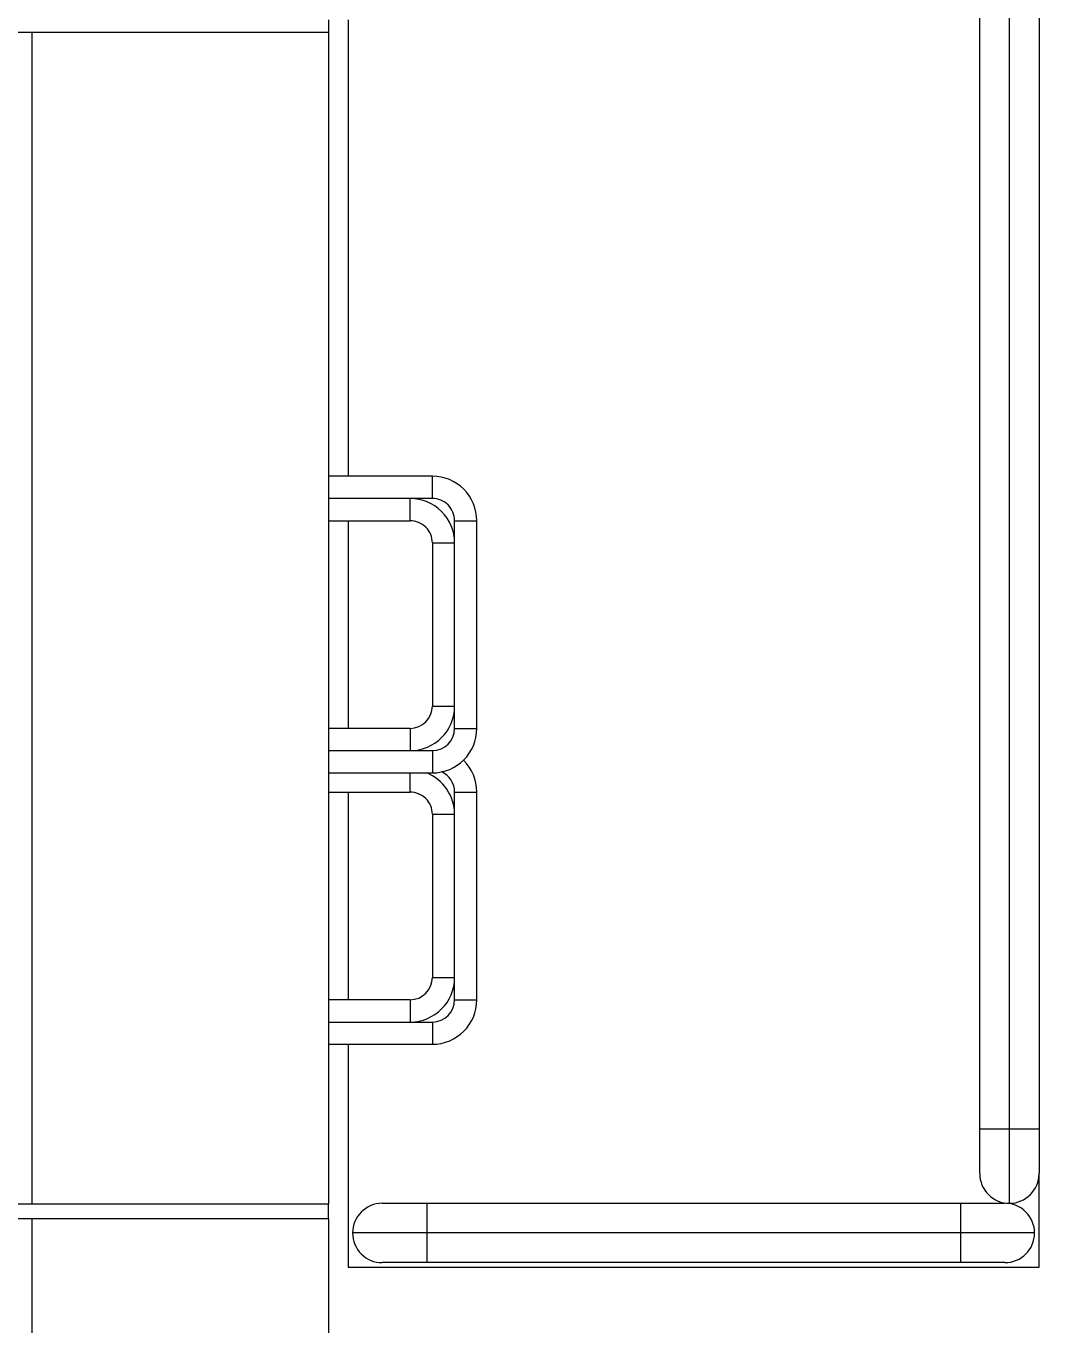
# Model space of a CAD drawing. Header units: inches. Extents: x -955375 to 106222, y -96450 to 64845.
# Drawn here: x 29327 to 30029, y 46904 to 47804 of the extents above; entities that cross this region are included whole.
import ezdxf

# ---------------------------------------------------------------- set-up
doc = ezdxf.new("R2010")
doc.units = ezdxf.units.IN
doc.header["$MEASUREMENT"] = 0
doc.layers.add('Layer9', color=7, linetype='Continuous')
doc.layers.add('maquinas', color=7, linetype='Continuous')

# ---------------------------------------------------------------- blocks, each defined once
blk = doc.blocks.new('ertyuiop')
at = {"layer": 'maquinas', "color": 3, "linetype": 'Continuous'}
for p, q in [((1020866.68, 77526.92, 1.1), (1020866.68, 78119.91, 1.1)), ((1020876.73, 78119.91, 1.1), (1020876.73, 77526.92, 1.1)), ((1021670.73, 78119.91, 1.1), (1021670.73, 77526.92, 1.1)), ((1020072.67, 77526.92, 1.1), (1020866.68, 77526.92, 1.1)), ((1020866.68, 77325.91, 1.1), (1020866.68, 77526.92, 1.1)), ((1020876.73, 77526.92, 1.1), (1021670.73, 77526.92, 1.1)), ((1020876.73, 77526.92, 1.1), (1020876.73, 77325.91, 1.1)), ((1021670.73, 77526.92, 1.1), (1021670.73, 77325.91, 1.1)), ((1020866.68, 77325.91, 1.1), (1020072.67, 77325.91, 1.1)), ((1020866.68, 77325.91, 1.1), (1020876.73, 77325.91, 1.1)), ((1021670.73, 77325.91, 1.1), (1020876.73, 77325.91, 1.1)), ((1020984.93, 77325.91, 1.1), (1020984.93, 77255.56, 1.1)), ((1021000.01, 77325.91, 1.1), (1021000.01, 77270.63, 1.1)), ((1021015.09, 77270.63, 1.1), (1021015.09, 77325.91, 1.1)), ((1021155.8, 77325.91, 1.1), (1021155.8, 77270.63, 1.1)), ((1021168.79, 77325.91, 1.1), (1021168.79, 77255.56, 1.1)), ((1021183.87, 77325.91, 1.1), (1021183.87, 77270.63, 1.1)), ((1021198.94, 77270.63, 1.1), (1021198.94, 77325.91, 1.1)), ((1021339.65, 77325.91, 1.1), (1021339.65, 77270.63, 1.1)), ((1021354.73, 77270.63, 1.1), (1021354.73, 77325.91, 1.1)), ((1021369.8, 77255.56, 1.1), (1021369.8, 77325.91, 1.1)), ((1021679.01, 77325.91, 1.1), (1021670.73, 77325.91, 1.1)), ((1020984.93, 77312.64, 1.1), (1020833.94, 77312.64, 1.1)), ((1020833.94, 77312.64, 1.1), (1020833.94, 76844.28, 1.1)), ((1020857.05, 77259.37, 1.1), (1020857.05, 77309.63, 1.1)), ((1021155.8, 77312.64, 1.1), (1021015.09, 77312.64, 1.1)), ((1021339.65, 77312.64, 1.1), (1021198.94, 77312.64, 1.1)), ((1021679.01, 77312.64, 1.1), (1021369.8, 77312.64, 1.1)), ((1020836.95, 77259.37, 1.1), (1020836.95, 77289.53, 1.1)), ((1020877.15, 77289.53, 1.1), (1020877.15, 77259.37, 1.1)), ((1021000.01, 77270.63, 1.1), (1021000.01, 77255.56, 1.1)), ((1021015.09, 77270.63, 1.1), (1021000.01, 77270.63, 1.1)), ((1021155.8, 77270.63, 1.1), (1021168.79, 77270.63, 1.1)), ((1021198.94, 77270.63, 1.1), (1021183.87, 77270.63, 1.1)), ((1021183.87, 77270.63, 1.1), (1021183.87, 77255.56, 1.1)), ((1021339.65, 77270.63, 1.1), (1021354.73, 77270.63, 1.1)), ((1021354.73, 77255.56, 1.1), (1021354.73, 77270.63, 1.1)), ((1020857.05, 77259.37, 1.1), (1020836.95, 77259.37, 1.1)), ((1020836.95, 77249.32, 1.1), (1020836.95, 77259.37, 1.1)), ((1020877.15, 77259.37, 1.1), (1020857.05, 77259.37, 1.1)), ((1020857.05, 76897.55, 1.1), (1020857.05, 77259.37, 1.1)), ((1020877.15, 77259.37, 1.1), (1020877.15, 77249.32, 1.1)), ((1021000.01, 77255.56, 1.1), (1020984.93, 77255.56, 1.1)), ((1021030.16, 77255.56, 1.1), (1021030.16, 77240.48, 1.1)), ((1021140.72, 77255.56, 1.1), (1021030.16, 77255.56, 1.1)), ((1021140.72, 77255.56, 1.1), (1021140.72, 77240.48, 1.1)), ((1021183.87, 77255.56, 1.1), (1021168.79, 77255.56, 1.1)), ((1021214.02, 77255.56, 1.1), (1021214.02, 77240.48, 1.1)), ((1021324.58, 77255.56, 1.1), (1021214.02, 77255.56, 1.1)), ((1021324.58, 77255.56, 1.1), (1021324.58, 77240.48, 1.1)), ((1021354.73, 77255.56, 1.1), (1021369.8, 77255.56, 1.1)), ((1020836.95, 76907.6, 1.1), (1020836.95, 77249.32, 1.1)), ((1020877.15, 77249.32, 1.1), (1020877.15, 76907.6, 1.1)), ((1021015.09, 77240.48, 1.1), (1021030.16, 77240.48, 1.1)), ((1021015.09, 77240.48, 1.1), (1021015.09, 77225.4, 1.1)), ((1021030.16, 77240.48, 1.1), (1021140.72, 77240.48, 1.1)), ((1021140.72, 77240.48, 1.1), (1021155.8, 77240.48, 1.1)), ((1021155.8, 77240.48, 1.1), (1021155.8, 77225.4, 1.1)), ((1021198.94, 77240.48, 1.1), (1021198.94, 77225.4, 1.1)), ((1021198.94, 77240.48, 1.1), (1021214.02, 77240.48, 1.1)), ((1021214.02, 77240.48, 1.1), (1021324.58, 77240.48, 1.1)), ((1021324.58, 77240.48, 1.1), (1021339.65, 77240.48, 1.1)), ((1021339.65, 77240.48, 1.1), (1021339.65, 77225.4, 1.1)), ((1021015.09, 77225.4, 1.1), (1021155.8, 77225.4, 1.1)), ((1021198.94, 77225.4, 1.1), (1021339.65, 77225.4, 1.1)), ((1020836.95, 76897.55, 1.1), (1020836.95, 76907.6, 1.1)), ((1020877.15, 76907.6, 1.1), (1020877.15, 76897.55, 1.1)), ((1020836.95, 76867.4, 1.1), (1020836.95, 76897.55, 1.1)), ((1020857.05, 76897.55, 1.1), (1020836.95, 76897.55, 1.1)), ((1020857.05, 76847.3, 1.1), (1020857.05, 76897.55, 1.1)), ((1020877.15, 76897.55, 1.1), (1020857.05, 76897.55, 1.1)), ((1020877.15, 76897.55, 1.1), (1020877.15, 76867.4, 1.1)), ((1020897.26, 76884.48, 1.1), (1020927.41, 76884.48, 1.1)), ((1020927.41, 76864.38, 1.1), (1020927.41, 76884.48, 1.1)), ((1020927.41, 76884.48, 1.1), (1020937.46, 76884.48, 1.1)), ((1020937.46, 76884.48, 1.1), (1021745.53, 76884.48, 1.1)), ((1020877.15, 76864.38, 1.1), (1020927.41, 76864.38, 1.1)), ((1020927.41, 76844.28, 1.1), (1020927.41, 76864.38, 1.1)), ((1020927.41, 76864.38, 1.1), (1021805.84, 76864.38, 1.1)), ((1020833.94, 76844.28, 1.1), (1020897.26, 76844.28, 1.1)), ((1020927.41, 76844.28, 1.1), (1020897.26, 76844.28, 1.1)), ((1020937.46, 76844.28, 1.1), (1020927.41, 76844.28, 1.1)), ((1021745.53, 76844.28, 1.1), (1020937.46, 76844.28, 1.1))]:
    blk.add_line(p, q, dxfattribs=at)
for centre, radius, start, end in [((1020857.05, 77289.53, 1.1), 20.1, 90, 180), ((1020857.05, 77289.53, 1.1), 20.1, 0, 90), ((1021030.16, 77270.63, 1.1), 30.15, 180, 270), ((1021030.16, 77270.63, 1.1), 15.08, 180, 270), ((1021140.72, 77270.63, 1.1), 15.08, 270, 0), ((1021214.02, 77270.63, 1.1), 30.15, 180, 270), ((1021214.02, 77270.63, 1.1), 15.08, 180, 270), ((1021324.58, 77270.63, 1.1), 15.08, 270, 0), ((1021324.58, 77270.63, 1.1), 30.15, 270, 0), ((1021015.09, 77255.56, 1.1), 30.15, 180, 270), ((1021015.09, 77255.56, 1.1), 15.08, 180, 270), ((1021140.72, 77270.63, 1.1), 30.15, 270, 338.58659), ((1021198.94, 77255.56, 1.1), 30.15, 180, 270), ((1021198.94, 77255.56, 1.1), 15.08, 180, 270), ((1021339.65, 77255.56, 1.1), 15.08, 270, 0), ((1021339.65, 77255.56, 1.1), 30.15, 270, 0), ((1021155.8, 77255.56, 1.1), 15.08, 270, 335.07368), ((1021155.8, 77255.56, 1.1), 30.15, 270, 315.68298), ((1020897.26, 76864.38, 1.1), 20.1, 90, 180), ((1020857.05, 76867.4, 1.1), 20.1, 180, 270), ((1020857.05, 76867.4, 1.1), 20.1, 270, 0), ((1020897.26, 76864.38, 1.1), 20.1, 180, 270)]:
    blk.add_arc(centre, radius, start, end, dxfattribs=at)

msp = doc.modelspace()

# ---------------------------------------------------------------- block references
at = {"layer": 'Layer9', "xscale": 1.022831221183081, "yscale": 1.022831221183081, "zscale": 1.022831221183081, "rotation": 89.99999999999999}
msp.add_blockref('ertyuiop', (108627.879, -997197.048, -1.125), dxfattribs=at)

doc.saveas('drawing.dxf')
